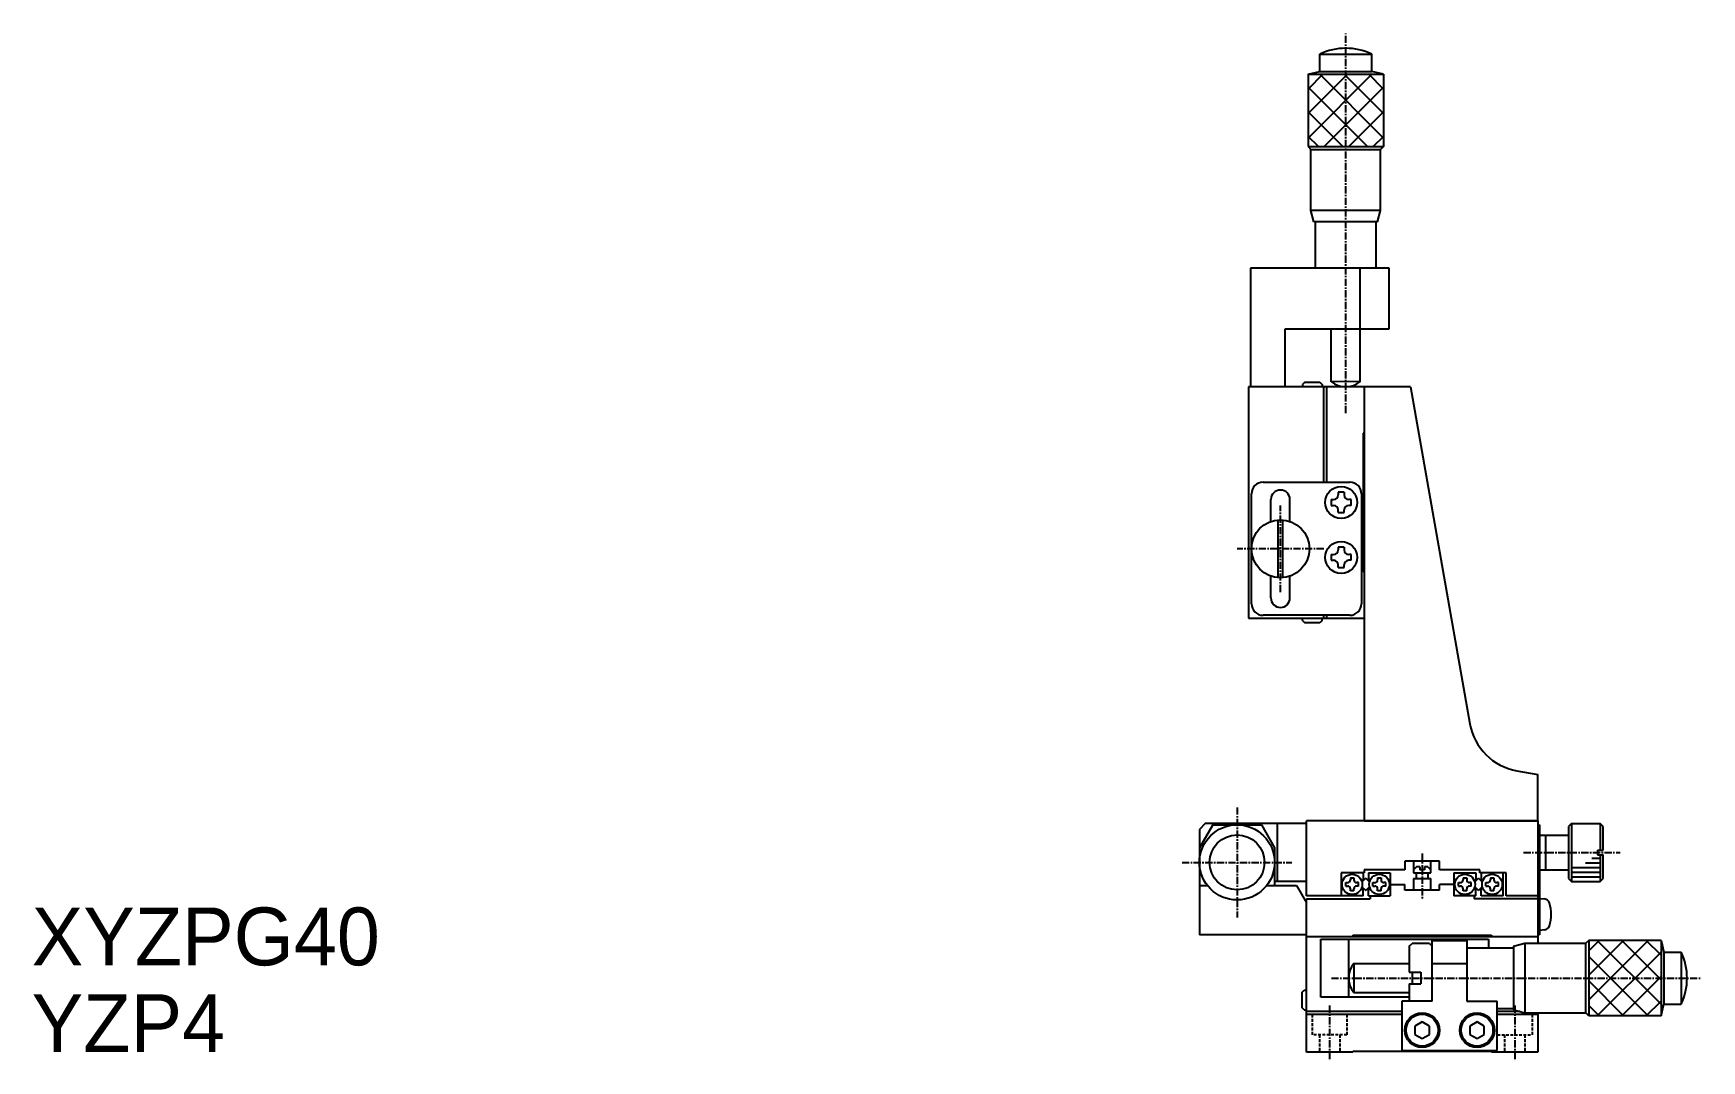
# Model space of a CAD drawing. Extents: x 11 to 506, y 7 to 501.
# Drawn here: x 12.8 to 301.2, y 6.5 to 184 of the extents above; entities that cross this region are included whole.
import ezdxf

# ---------------------------------------------------------------- set-up
doc = ezdxf.new("R2010")
doc.units = 0
doc.linetypes.add('CENTER', pattern=[2, 1.25, -0.25, 0.25, -0.25])
doc.linetypes.add('DASHED', pattern=[0.75, 0.5, -0.25])
doc.layers.get('0').update_dxf_attribs({"linetype": 'CONTINUOUS'})
doc.layers.add('CENTER', color=1, linetype='CENTER')

msp = doc.modelspace()

# ---------------------------------------------------------------- linework, layer by layer
at = {"color": 7, "linetype": 'CONTINUOUS'}
for p, q in [((235.21, 180.48), (244.21, 180.48)), ((235.21, 177.48), (235.21, 180.48)), ((244.21, 177.48), (244.21, 180.48)), ((233.19, 176.98), (235.21, 177.48)), ((233.19, 176.98), (246.23, 176.98)), ((233.19, 176.98), (233.19, 164.48)), ((235.21, 177.48), (244.21, 177.48)), ((246.23, 176.98), (244.21, 177.48)), ((246.23, 176.98), (246.23, 164.48)), ((233.19, 164.48), (246.23, 164.48)), ((233.19, 164.48), (233.69, 163.98)), ((246.23, 164.48), (245.73, 163.98)), ((233.69, 153.41), (233.69, 163.98)), ((233.69, 163.98), (245.73, 163.98)), ((245.73, 153.41), (245.73, 163.98)), ((234.21, 151.48), (233.69, 153.41)), ((245.73, 153.41), (233.73, 153.41)), ((245.21, 151.48), (245.73, 153.41)), ((245.21, 151.48), (234.21, 151.48)), ((234.46, 143.48), (234.46, 151.48)), ((244.96, 143.48), (244.96, 151.48)), ((223.21, 143.48), (223.21, 122.98)), ((247.21, 143.48), (223.21, 143.48)), ((242.21, 123.85), (242.21, 143.48)), ((247.21, 132.98), (247.21, 143.48)), ((229.21, 122.98), (229.21, 132.98)), ((229.21, 132.98), (247.21, 132.98)), ((237.21, 123.85), (237.21, 132.98)), ((250.91, 122.98), (222.91, 122.98)), ((222.91, 122.98), (222.91, 82.98)), ((232.61, 123.78), (232.21, 123.38)), ((232.21, 123.38), (232.21, 122.98)), ((232.61, 123.78), (235.21, 123.78)), ((235.21, 123.78), (235.61, 123.38)), ((235.61, 123.38), (235.61, 122.98)), ((235.91, 106.48), (235.91, 122.98)), ((236.41, 106.48), (236.41, 122.98)), ((242.21, 123.86), (237.21, 123.85)), ((242.91, 122.98), (242.91, 47.98)), ((250.91, 122.98), (261.18, 64.73)), ((242.91, 114.98), (242.71, 114.98)), ((242.71, 114.98), (242.71, 90.98)), ((223.41, 85.48), (223.41, 104.48)), ((225.41, 106.48), (240.41, 106.48)), ((239.41, 104.73), (238.41, 104.73)), ((238.41, 104.73), (238.41, 104.28)), ((239.41, 104.73), (239.41, 104.28)), ((242.41, 104.48), (242.41, 85.48)), ((226.76, 99.7), (226.76, 103.48)), ((230.06, 99.7), (230.06, 103.48)), ((237.16, 103.48), (237.16, 102.48)), ((237.16, 103.48), (237.61, 103.48)), ((237.16, 102.48), (237.61, 102.48)), ((238.41, 101.23), (238.41, 101.68)), ((238.41, 101.23), (239.41, 101.23)), ((239.41, 101.23), (239.41, 101.68)), ((240.66, 103.48), (240.21, 103.48)), ((240.66, 102.48), (240.21, 102.48)), ((240.66, 102.48), (240.66, 103.48)), ((228.01, 90.01), (228.01, 99.98)), ((228.81, 89.98), (228.81, 99.96)), ((239.41, 95.23), (238.41, 95.23)), ((238.41, 95.23), (238.41, 94.78)), ((239.41, 95.23), (239.41, 94.78)), ((237.16, 93.98), (237.16, 92.98)), ((237.16, 93.98), (237.61, 93.98)), ((237.16, 92.98), (237.61, 92.98)), ((240.66, 93.98), (240.21, 93.98)), ((240.66, 92.98), (240.21, 92.98)), ((240.66, 92.98), (240.66, 93.98)), ((226.76, 86.48), (226.76, 90.26)), ((230.06, 86.48), (230.06, 90.26)), ((238.41, 91.73), (238.41, 92.18)), ((238.41, 91.73), (239.41, 91.73)), ((239.41, 91.73), (239.41, 92.18)), ((242.91, 90.98), (242.71, 90.98)), ((222.91, 82.98), (242.91, 82.98)), ((240.41, 83.48), (225.41, 83.48)), ((232.21, 82.58), (232.21, 82.98)), ((232.21, 82.58), (232.61, 82.18)), ((235.21, 82.18), (232.61, 82.18)), ((235.61, 82.58), (235.21, 82.18)), ((235.61, 82.58), (235.61, 82.98)), ((235.91, 82.98), (235.91, 83.48)), ((236.41, 82.98), (236.41, 83.48)), ((269.29, 56.61), (272.91, 55.98)), ((272.91, 47.98), (272.91, 55.98)), ((215.41, 47.48), (214.41, 46.48)), ((216.71, 47.28), (214.41, 43.3)), ((214.41, 46.48), (214.41, 28.28)), ((232.91, 47.48), (215.41, 47.48)), ((216.71, 47.28), (225.12, 47.28)), ((225.12, 47.28), (227.41, 43.3)), ((227.91, 37.48), (227.91, 47.48)), ((272.91, 47.98), (232.91, 47.98)), ((232.91, 34.98), (232.91, 47.98)), ((242.91, 47.98), (272.91, 47.98)), ((272.91, 47.98), (272.91, 26.79)), ((272.91, 47.28), (273.21, 47.28)), ((273.21, 47.28), (273.21, 28.28)), ((278.71, 47.48), (278.21, 46.98)), ((278.21, 46.98), (278.21, 37.98)), ((278.71, 47.48), (278.71, 37.48)), ((278.71, 47.48), (283.71, 47.48)), ((283.71, 47.48), (283.71, 42.88)), ((284.21, 46.98), (283.71, 47.48)), ((284.21, 42.88), (284.21, 46.98)), ((227.41, 43.3), (227.41, 36.78)), ((273.21, 45.48), (278.21, 45.48)), ((274.21, 45.48), (274.21, 39.48)), ((255.91, 40.98), (249.91, 40.98)), ((249.91, 40.98), (249.91, 39.48)), ((251.41, 40.98), (251.41, 38.98)), ((254.41, 38.98), (254.41, 40.98)), ((255.91, 39.48), (255.91, 40.98)), ((283.21, 42.88), (284.21, 42.88)), ((283.21, 42.88), (283.21, 42.08)), ((283.21, 42.08), (284.21, 42.08)), ((283.71, 42.08), (283.71, 37.48)), ((284.21, 37.98), (284.21, 42.08)), ((238.91, 38.98), (238.91, 34.98)), ((242.91, 38.98), (238.91, 38.98)), ((240.51, 38.08), (241.11, 38.08)), ((240.51, 38.08), (240.51, 37.78)), ((241.11, 38.08), (241.11, 37.78)), ((243.16, 38.04), (242.51, 37.39)), ((242.71, 38.98), (242.71, 37.59)), ((242.91, 39.48), (242.91, 38.98)), ((249.91, 39.48), (242.91, 39.48)), ((243.16, 38.04), (243.81, 37.39)), ((243.61, 38.98), (247.41, 38.98)), ((243.61, 38.98), (243.61, 37.59)), ((245.21, 38.08), (245.81, 38.08)), ((245.21, 38.08), (245.21, 37.78)), ((245.81, 38.08), (245.81, 37.78)), ((247.41, 38.98), (247.41, 34.98)), ((251.91, 39.98), (251.41, 39.48)), ((251.41, 38.98), (254.41, 38.98)), ((251.41, 37.98), (251.41, 35.98)), ((251.41, 37.98), (254.41, 37.98)), ((252.51, 39.98), (251.91, 39.98)), ((251.91, 37.98), (251.91, 38.98)), ((252.51, 39.98), (252.51, 39.48)), ((253.31, 39.48), (252.51, 39.48)), ((253.91, 39.98), (253.31, 39.98)), ((253.31, 39.98), (253.31, 39.48)), ((253.91, 39.98), (254.41, 39.48)), ((253.91, 38.98), (253.91, 37.98)), ((254.41, 35.98), (254.41, 37.98)), ((262.91, 39.48), (255.91, 39.48)), ((258.41, 38.98), (262.21, 38.98)), ((258.41, 38.98), (258.41, 34.98)), ((260.01, 38.08), (260.61, 38.08)), ((260.01, 38.08), (260.01, 37.78)), ((260.61, 38.08), (260.61, 37.78)), ((262.66, 38.04), (262.01, 37.39)), ((262.21, 38.98), (262.21, 37.59)), ((262.66, 38.04), (263.31, 37.39)), ((262.91, 38.98), (262.91, 39.48)), ((267.41, 38.98), (262.91, 38.98)), ((263.11, 38.98), (263.11, 37.59)), ((264.71, 38.08), (265.31, 38.08)), ((264.71, 38.08), (264.71, 37.78)), ((265.31, 38.08), (265.31, 37.78)), ((266.91, 34.98), (266.91, 38.98)), ((267.41, 34.98), (267.41, 38.98)), ((273.21, 39.48), (278.21, 39.48)), ((278.21, 37.98), (278.71, 37.48)), ((283.71, 37.48), (284.21, 37.98)), ((214.41, 36.78), (215.79, 36.78)), ((226.04, 36.78), (231.18, 36.78)), ((232.91, 37.48), (227.41, 37.48)), ((231.18, 36.78), (232.91, 33.78)), ((242.71, 34.98), (232.91, 34.98)), ((239.71, 36.68), (239.71, 37.28)), ((239.71, 37.28), (240.01, 37.28)), ((239.71, 36.68), (240.01, 36.68)), ((240.51, 35.88), (240.51, 36.18)), ((241.11, 35.88), (240.51, 35.88)), ((241.11, 35.88), (241.11, 36.18)), ((241.91, 37.28), (241.61, 37.28)), ((241.91, 36.68), (241.61, 36.68)), ((241.91, 36.68), (241.91, 37.28)), ((242.51, 36.57), (243.16, 35.92)), ((242.71, 34.98), (242.71, 36.37)), ((243.81, 36.57), (243.16, 35.92)), ((243.61, 34.98), (243.61, 36.37)), ((243.61, 34.98), (247.41, 34.98)), ((243.91, 34.98), (243.91, 34.48)), ((244.41, 36.68), (244.41, 37.28)), ((244.41, 37.28), (244.71, 37.28)), ((244.41, 36.68), (244.71, 36.68)), ((245.21, 35.88), (245.21, 36.18)), ((245.81, 35.88), (245.21, 35.88)), ((245.81, 35.88), (245.81, 36.18)), ((246.61, 37.28), (246.31, 37.28)), ((246.61, 36.68), (246.31, 36.68)), ((246.61, 36.68), (246.61, 37.28)), ((247.41, 36.98), (249.91, 36.98)), ((249.91, 35.98), (249.91, 36.98)), ((255.91, 35.98), (249.91, 35.98)), ((258.41, 36.98), (255.91, 36.98)), ((255.91, 35.98), (255.91, 36.98)), ((262.21, 34.98), (258.41, 34.98)), ((259.21, 36.68), (259.21, 37.28)), ((259.21, 37.28), (259.51, 37.28)), ((259.21, 36.68), (259.51, 36.68)), ((260.01, 35.88), (260.01, 36.18)), ((260.61, 35.88), (260.01, 35.88)), ((260.61, 35.88), (260.61, 36.18)), ((261.41, 37.28), (261.11, 37.28)), ((261.41, 36.68), (261.11, 36.68)), ((261.41, 36.68), (261.41, 37.28)), ((261.91, 34.98), (261.91, 34.48)), ((262.01, 36.57), (262.66, 35.92)), ((262.21, 34.98), (262.21, 36.37)), ((263.31, 36.57), (262.66, 35.92)), ((263.11, 34.98), (263.11, 36.37)), ((266.91, 34.98), (263.11, 34.98)), ((263.91, 36.68), (263.91, 37.28)), ((263.91, 37.28), (264.21, 37.28)), ((263.91, 36.68), (264.21, 36.68)), ((264.71, 35.88), (264.71, 36.18)), ((265.31, 35.88), (264.71, 35.88)), ((265.31, 35.88), (265.31, 36.18)), ((266.11, 37.28), (265.81, 37.28)), ((266.11, 36.68), (265.81, 36.68)), ((266.11, 36.68), (266.11, 37.28)), ((272.91, 34.98), (267.41, 34.98)), ((278.71, 37.48), (283.71, 37.48)), ((232.91, 7.98), (232.91, 34.48)), ((232.91, 34.48), (243.91, 34.48)), ((272.91, 34.48), (261.91, 34.48)), ((273.21, 34.53), (274.06, 34.45)), ((274.06, 29.1), (273.21, 29.03)), ((232.91, 28.28), (214.41, 28.28)), ((232.91, 27.98), (272.91, 27.98)), ((235.41, 27.48), (264.41, 27.48)), ((235.41, 17.48), (235.41, 27.48)), ((240.21, 17.48), (240.21, 27.48)), ((240.91, 28.18), (240.91, 27.98)), ((240.91, 28.18), (264.91, 28.18)), ((250.66, 26.28), (251.16, 26.78)), ((250.66, 26.28), (250.66, 21.78)), ((254.16, 26.78), (251.16, 26.78)), ((254.16, 26.78), (254.66, 26.28)), ((254.66, 27.28), (260.66, 27.28)), ((254.66, 16.78), (254.66, 27.28)), ((260.66, 27.28), (260.66, 16.78)), ((260.66, 26.03), (268.71, 26.03)), ((264.41, 27.48), (264.41, 26.03)), ((264.91, 28.18), (264.91, 27.98)), ((268.71, 26.28), (270.64, 26.79)), ((268.71, 26.28), (268.71, 15.28)), ((270.64, 26.79), (270.64, 14.79)), ((270.64, 26.79), (281.21, 26.79)), ((273.21, 28.28), (272.91, 28.28)), ((281.71, 27.29), (281.21, 26.79)), ((281.21, 14.76), (281.21, 26.79)), ((281.71, 27.29), (281.71, 14.26)), ((294.21, 27.29), (281.71, 27.29)), ((294.21, 27.29), (294.21, 14.26)), ((294.21, 27.29), (294.71, 25.28)), ((241.09, 23.28), (241.09, 18.28)), ((241.09, 23.28), (250.66, 23.28)), ((254.66, 23.28), (260.66, 23.28)), ((294.71, 25.28), (297.71, 25.28)), ((294.71, 25.28), (294.71, 16.28)), ((297.71, 25.28), (297.71, 16.28)), ((250.66, 21.78), (252.66, 21.78)), ((251.21, 21.78), (251.21, 19.78)), ((252.66, 21.78), (252.66, 19.78)), ((232.11, 18.28), (232.51, 18.68)), ((232.11, 18.28), (232.11, 15.68)), ((232.51, 18.68), (232.91, 18.68)), ((250.66, 17.48), (235.41, 17.48)), ((241.09, 18.28), (250.66, 18.28)), ((250.66, 19.78), (252.66, 19.78)), ((250.66, 19.78), (250.66, 16.78)), ((232.51, 15.28), (232.11, 15.68)), ((232.51, 15.28), (232.91, 15.28)), ((249.41, 14.98), (232.91, 14.98)), ((249.41, 14.48), (232.91, 14.48)), ((254.66, 16.78), (249.41, 16.78)), ((249.41, 16.78), (249.41, 8.28)), ((260.66, 16.78), (265.91, 16.78)), ((265.91, 8.28), (265.91, 16.78)), ((265.91, 15.53), (268.71, 15.53)), ((269.83, 14.98), (265.91, 14.98)), ((272.91, 14.48), (265.91, 14.48)), ((268.71, 15.28), (270.64, 14.76)), ((270.64, 14.76), (281.21, 14.76)), ((272.91, 14.76), (272.91, 7.98)), ((281.71, 14.26), (281.21, 14.76)), ((294.21, 14.26), (294.71, 16.28)), ((294.71, 16.28), (297.71, 16.28)), ((252.91, 13.22), (251.66, 12.5)), ((251.66, 12.5), (251.66, 11.06)), ((254.16, 12.5), (252.91, 13.22)), ((254.16, 11.06), (254.16, 12.5)), ((262.41, 13.22), (261.16, 12.5)), ((261.16, 12.5), (261.16, 11.06)), ((263.66, 12.5), (262.41, 13.22)), ((263.66, 11.06), (263.66, 12.5)), ((294.21, 14.26), (281.71, 14.26)), ((251.66, 11.06), (252.91, 10.33)), ((252.91, 10.33), (254.16, 11.06)), ((261.16, 11.06), (262.41, 10.33)), ((262.41, 10.33), (263.66, 11.06)), ((240.91, 7.98), (232.91, 7.98)), ((240.91, 7.98), (240.91, 8.18)), ((240.91, 8.18), (264.91, 8.18)), ((249.41, 8.28), (265.91, 8.28)), ((264.91, 7.98), (264.91, 8.18)), ((272.91, 7.98), (264.91, 7.98))]:
    msp.add_line(p, q, dxfattribs=at)
at = {"color": 3, "linetype": 'CONTINUOUS'}
for p, q in [((235.74, 176.98), (233.19, 174.43)), ((239.98, 176.98), (233.19, 170.19)), ((244.23, 176.98), (233.19, 165.94)), ((246.23, 165.94), (235.2, 176.98)), ((246.23, 170.19), (239.44, 176.98)), ((246.23, 174.43), (243.68, 176.98)), ((243.45, 164.48), (233.19, 174.74)), ((246.23, 174.74), (235.97, 164.48)), ((239.21, 164.48), (233.19, 170.49)), ((246.23, 170.49), (240.21, 164.48)), ((234.97, 164.48), (233.19, 166.25)), ((246.23, 166.25), (244.45, 164.48)), ((281.13, 40.68), (283.71, 40.68)), ((282.23, 41.48), (283.71, 41.48)), ((278.71, 39.88), (283.71, 39.88)), ((278.71, 39.08), (283.71, 39.08)), ((278.71, 38.28), (283.71, 38.28)), ((281.71, 25.52), (283.49, 27.29)), ((281.71, 21.28), (287.73, 27.29)), ((281.71, 17.03), (291.97, 27.29)), ((294.21, 16.26), (283.18, 27.29)), ((294.21, 20.5), (287.42, 27.29)), ((294.21, 24.75), (291.66, 27.29)), ((291.97, 14.26), (281.71, 24.52)), ((283.18, 14.26), (294.21, 25.29)), ((287.73, 14.26), (281.71, 20.28)), ((287.42, 14.26), (294.21, 21.05)), ((283.49, 14.26), (281.71, 16.03)), ((291.66, 14.26), (294.21, 16.81))]:
    msp.add_line(p, q, dxfattribs=at)
at = {"color": 3, "linetype": 'DASHED'}
for p, q in [((233.91, 14.48), (233.91, 10.98)), ((239.91, 14.48), (239.91, 10.98)), ((271.91, 14.48), (271.91, 10.98)), ((239.91, 10.98), (233.91, 10.98)), ((235.16, 10.98), (235.16, 7.98)), ((238.66, 10.98), (238.66, 7.98)), ((265.91, 10.98), (271.91, 10.98)), ((267.16, 10.98), (267.16, 7.98)), ((270.66, 10.98), (270.66, 7.98))]:
    msp.add_line(p, q, dxfattribs=at)
at = {"color": 7, "linetype": 'CONTINUOUS'}
for centre, radius in [((238.91, 102.98), 2.75), ((228.41, 94.98), 5), ((238.91, 93.48), 2.75), ((220.91, 40.78), 6.5), ((220.91, 40.78), 4.75), ((240.81, 36.98), 1.75), ((245.51, 36.98), 1.75), ((260.31, 36.98), 1.75), ((265.01, 36.98), 1.75), ((252.91, 11.78), 3), ((252.91, 11.78), 2.75), ((262.41, 11.78), 3), ((262.41, 11.78), 2.75)]:
    msp.add_circle(centre, radius, dxfattribs=at)
for centre, radius, start, end in [((239.71, 170.85), 10.62, 64.9423, 115.0577), ((239.71, 126.98), 4, 231.3178, 308.7225), ((225.41, 104.48), 2, 90, 180), ((228.41, 103.48), 1.65, 0, 180), ((237.61, 104.28), 0.8, 270, 0), ((240.21, 104.28), 0.8, 180, 270), ((240.41, 104.48), 2, 0, 90), ((237.61, 101.68), 0.8, 0, 90), ((240.21, 101.68), 0.8, 90, 180), ((237.61, 94.78), 0.8, 270, 0), ((237.61, 92.18), 0.8, 0, 90), ((240.21, 94.78), 0.8, 180, 270), ((240.21, 92.18), 0.8, 90, 180), ((225.41, 85.48), 2, 180, 270), ((228.41, 86.48), 1.65, 180, 0), ((240.41, 85.48), 2, 270, 0), ((271.03, 66.46), 10, 190, 260), ((240.01, 37.78), 0.5, 270, 0), ((241.61, 37.78), 0.5, 180, 270), ((244.71, 37.78), 0.5, 270, 0), ((246.31, 37.78), 0.5, 180, 270), ((259.51, 37.78), 0.5, 270, 0), ((261.11, 37.78), 0.5, 180, 270), ((264.21, 37.78), 0.5, 270, 0), ((265.81, 37.78), 0.5, 180, 270), ((240.01, 36.18), 0.5, 0, 90), ((241.61, 36.18), 0.5, 90, 180), ((244.71, 36.18), 0.5, 0, 90), ((246.31, 36.18), 0.5, 90, 180), ((259.51, 36.18), 0.5, 0, 90), ((261.11, 36.18), 0.5, 90, 180), ((264.21, 36.18), 0.5, 0, 90), ((265.81, 36.18), 0.5, 90, 180), ((273.97, 33.46), 1, 16.257, 85), ((268.21, 31.78), 7, 343.743, 16.257), ((273.97, 30.1), 1, 275, 343.743), ((244.21, 20.78), 4, 141.2775, 218.6822), ((288.09, 20.78), 10.62, 334.9423, 25.0577)]:
    msp.add_arc(centre, radius, start, end, dxfattribs=at)
at = {"layer": 'CENTER', "color": 1, "linetype": 'CENTER'}
for p, q in [((239.71, 118.4), (239.71, 184.05)), ((228.41, 87.48), (228.41, 102.48)), ((235.91, 94.98), (220.91, 94.98)), ((220.91, 50.28), (220.91, 31.28)), ((211.41, 40.78), (230.41, 40.78)), ((252.91, 42.31), (252.91, 34.29)), ((270.43, 42.48), (287.13, 42.48)), ((237.23, 20.78), (301.23, 20.78)), ((236.91, 16.03), (236.91, 6.52)), ((268.91, 16.03), (268.91, 6.52))]:
    msp.add_line(p, q, dxfattribs=at)

# ---------------------------------------------------------------- texts
at = {"color": 7, "linetype": 'CONTINUOUS'}
for s, p in [('XYZPG40', (12.52, 22.98)), ('YZP4', (12.52, 7.98))]:
    msp.add_text(s, height=10, dxfattribs=at).set_placement(p)

doc.saveas('drawing.dxf')
